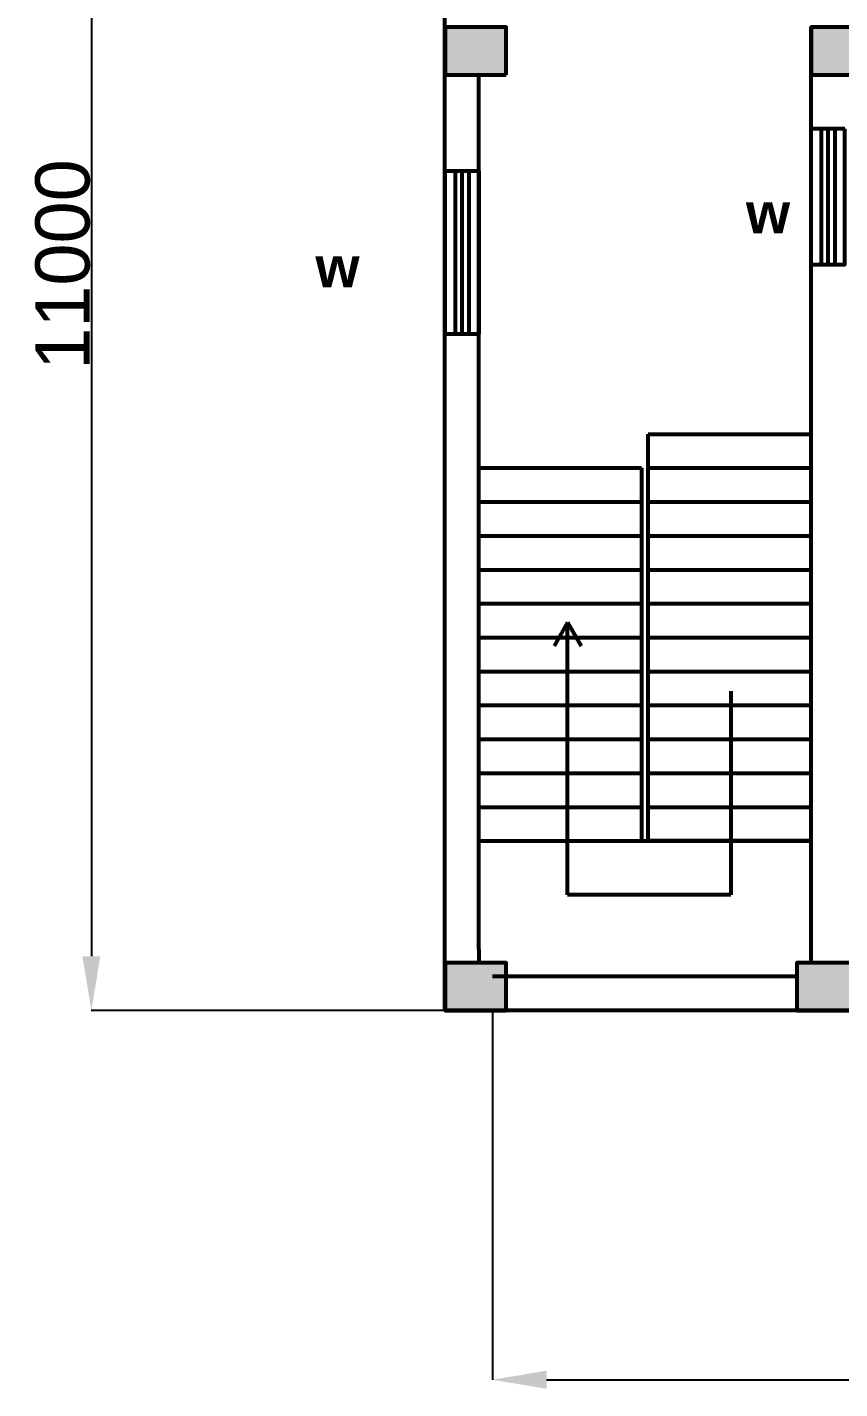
# Model space of a CAD drawing. Header units: millimetres. Extents: x -17601 to 15047, y -2241 to 31268.
# Drawn here: x -17601 to -11607, y -2241 to 7799 of the extents above; entities that cross this region are included whole.
import ezdxf

# ---------------------------------------------------------------- set-up
doc = ezdxf.new("R2010")
doc.units = ezdxf.units.MM
doc.layers.get('0').update_dxf_attribs({"lineweight": 53})
doc.styles.add('Annotative', font='Arial.ttf')
doc.styles.get("Standard").update_dxf_attribs({"font": 'Arial.ttf', "height": 1})
doc.dimstyles.new('ISO-25', dxfattribs={"dimtxt": 400, "dimasz": 400, "dimexe": 1.25, "dimexo": 0.625, "dimgap": 6.25, "dimtad": 1, "dimtxsty": 'Annotative', "dimcen": 2.5, "dimadec": 0, "dimazin": 0, "dimtfac": 1, "dimtmove": 0, "dimatfit": 3, "dimfxl": 1, "dimarcsym": 0})

# ---------------------------------------------------------------- blocks, each defined once
blk = doc.blocks.new('sdsd')
h = blk.add_hatch(color=20)
h.dxf.hatch_style = 1
h.paths.add_polyline_path([(47068, 72094), (46718, 72094), (46718, 71644), (47068, 71644)])
blk.add_lwpolyline([(46718, 71644), (47068, 71644), (47068, 72094), (46718, 72094)], close=True)
blk = doc.blocks.new('*D12')
at = {"color": 0, "lineweight": -2, "transparency": 16777216}
for p, q in [((-14521, 11549), (-17130, 11549)), ((-17128, 11149), (-17128, 949)), ((-14521, 549), (-17130, 549))]:
    blk.add_line(p, q, dxfattribs=at)
at = {"color": 0, "transparency": 16777216}
for points in [[(-17195, 11149), (-17062, 11149), (-17128, 11549)], [(-17195, 949), (-17062, 949), (-17128, 549)]]:
    blk.add_solid(points, dxfattribs=at)
at = {"layer": 'Defpoints', "color": 0, "transparency": 16777216}
for p in [(-14520, 11549), (-17128, 549), (-14520, 549)]:
    blk.add_point(p, dxfattribs=at)
at = {"color": 0, "transparency": 16777216, "insert": (-17339, 6049), "char_height": 400, "attachment_point": 5, "rotation": 90, "style": 'Annotative'}
blk.add_mtext('11000', dxfattribs=at)
blk = doc.blocks.new('*D16')
at = {"color": 0, "lineweight": -2, "transparency": 16777216}
for p, q in [((-14170, 548), (-14170, -2175)), ((-1820, 548), (-1820, -2175)), ((-13770, -2174), (-2220, -2174))]:
    blk.add_line(p, q, dxfattribs=at)
at = {"color": 0, "transparency": 16777216}
for points in [[(-13770, -2107), (-13770, -2241), (-14170, -2174)], [(-2220, -2107), (-2220, -2241), (-1820, -2174)]]:
    blk.add_solid(points, dxfattribs=at)
at = {"layer": 'Defpoints', "color": 0, "transparency": 16777216}
for p in [(-14170, 549), (-1820, 549), (-1820, -2174)]:
    blk.add_point(p, dxfattribs=at)
at = {"color": 0, "transparency": 16777216, "insert": (-7995, -1963), "char_height": 400, "attachment_point": 5, "style": 'Annotative'}
blk.add_mtext('12350', dxfattribs=at)

msp = doc.modelspace()

# ---------------------------------------------------------------- linework, layer by layer
at = {"color": 7}
for p, q in [((-14519.945, 548.962), (-14519.945, 11098.962)), ((-14269.945, 7348.962), (-14269.945, 7448.962)), ((-14269.945, 4548.962), (-14269.945, 7348.962)), ((-14269.945, 998.962), (-14269.945, 898.962))]:
    msp.add_line(p, q, dxfattribs=at)
for p, q in [((-7394.945, 7798.962), (-11819.945, 7798.962)), ((-11819.945, 7798.962), (-11819.945, 898.962)), ((-13019.945, 4798.962), (-11819.945, 4798.962)), ((-13019.945, 1798.962), (-13019.945, 4798.962)), ((-14269.945, 4548.962), (-13069.945, 4548.962)), ((-14269.945, 1798.962), (-14269.945, 4548.962)), ((-13069.945, 4548.962), (-13069.945, 1798.962)), ((-13019.945, 4548.962), (-11819.945, 4548.962)), ((-14269.945, 4298.962), (-13069.945, 4298.962)), ((-13019.945, 4298.962), (-11819.945, 4298.962)), ((-14269.945, 4048.962), (-13069.945, 4048.962)), ((-13019.945, 4048.962), (-11819.945, 4048.962)), ((-14269.945, 3798.962), (-13069.945, 3798.962)), ((-13019.945, 3798.962), (-11819.945, 3798.962)), ((-14269.945, 3548.962), (-13069.945, 3548.962)), ((-13019.945, 3548.962), (-11819.945, 3548.962)), ((-13615.339, 3409.438), (-13715.339, 3236.233)), ((-13615.339, 1400.929), (-13615.339, 3409.438)), ((-13615.339, 3409.438), (-13515.339, 3236.233)), ((-14269.945, 3298.962), (-13069.945, 3298.962)), ((-13019.945, 3298.962), (-11819.945, 3298.962)), ((-14269.945, 3048.962), (-13069.945, 3048.962)), ((-13019.945, 3048.962), (-11819.945, 3048.962)), ((-12411.465, 2903.478), (-12411.465, 1400.929)), ((-14269.945, 2798.962), (-13069.945, 2798.962)), ((-13019.945, 2798.962), (-11819.945, 2798.962)), ((-14269.945, 2548.962), (-13069.945, 2548.962)), ((-13019.945, 2548.962), (-11819.945, 2548.962)), ((-14269.945, 2298.962), (-13069.945, 2298.962)), ((-13019.945, 2298.962), (-11819.945, 2298.962)), ((-14269.945, 2048.962), (-13069.945, 2048.962)), ((-13019.945, 2048.962), (-11819.945, 2048.962)), ((-14269.945, 998.962), (-14269.945, 1798.962)), ((-14269.945, 1798.962), (-11819.945, 1798.962)), ((-11819.945, 1798.962), (-13019.945, 1798.962)), ((-12411.465, 1400.929), (-13615.339, 1400.929)), ((-11924.245, 798.962), (-14169.945, 798.962)), ((-14269.945, 548.962), (-14519.945, 548.962)), ((-11819.945, 548.962), (-14269.945, 548.962)), ((-8694.945, 548.962), (-11819.945, 548.962))]:
    msp.add_line(p, q)
at = {"color": 40}
for p, q in [((-11744.945, 7048.962), (-11744.945, 6048.962)), ((-11694.945, 7048.962), (-11694.945, 6048.962)), ((-11644.945, 7048.962), (-11644.945, 6048.962)), ((-14444.945, 6738.447), (-14444.945, 5538.447)), ((-14394.945, 6738.447), (-14394.945, 5538.447)), ((-14344.945, 6738.447), (-14344.945, 5538.447)), ((-14269.945, 6738.447), (-14269.945, 5538.447))]:
    msp.add_line(p, q, dxfattribs=at)
for points in [[(-11569.945, 7048.962), (-11819.945, 7048.962), (-11819.945, 6048.962), (-11569.945, 6048.962)], [(-14269.945, 6738.447), (-14519.945, 6738.447), (-14519.945, 5538.447), (-14269.945, 5538.447)]]:
    msp.add_lwpolyline(points, close=True, dxfattribs=at)

# ---------------------------------------------------------------- block references
at = {"rotation": 90}
for p in [(57574.51, -39268.99), (60274.51, -39268.99), (57574.51, -46168.99), (60170.21, -46168.99)]:
    msp.add_blockref('sdsd', p, dxfattribs=at)

# ---------------------------------------------------------------- texts
at = {"color": 2, "char_height": 300}
for insert, attachment_point in [((-11973.7, 6578.065), 3), ((-15475.535, 5880.416), 7)]:
    msp.add_mtext_dynamic_manual_height_columns('{\\fArial|b1|i0|c0|p34;w}', width=462.25491, gutter_width=12.5, heights=[0], dxfattribs=dict(at, insert=insert, attachment_point=attachment_point))

# ---------------------------------------------------------------- dimensions: what is measured, and where the dimension line sits
at = {"color": 7}
dim = msp.add_linear_dim(base=(-17128.473, 548.962), p1=(-14519.945, 11548.962), p2=(-14519.945, 548.962), angle=90, dimstyle='ISO-25', dxfattribs=at)
dim.commit()
dim.dimension.update_dxf_attribs({"geometry": '*D12', "text_midpoint": (-17338.952, 6048.962)})
dim = msp.add_linear_dim(base=(-1819.945, -2173.993), p1=(-14169.945, 548.962), p2=(-1819.945, 548.962), dimstyle='ISO-25', dxfattribs=at)
dim.commit()
dim.dimension.update_dxf_attribs({"geometry": '*D16', "text_midpoint": (-7994.945, -1963.378)})

doc.saveas('drawing.dxf')
